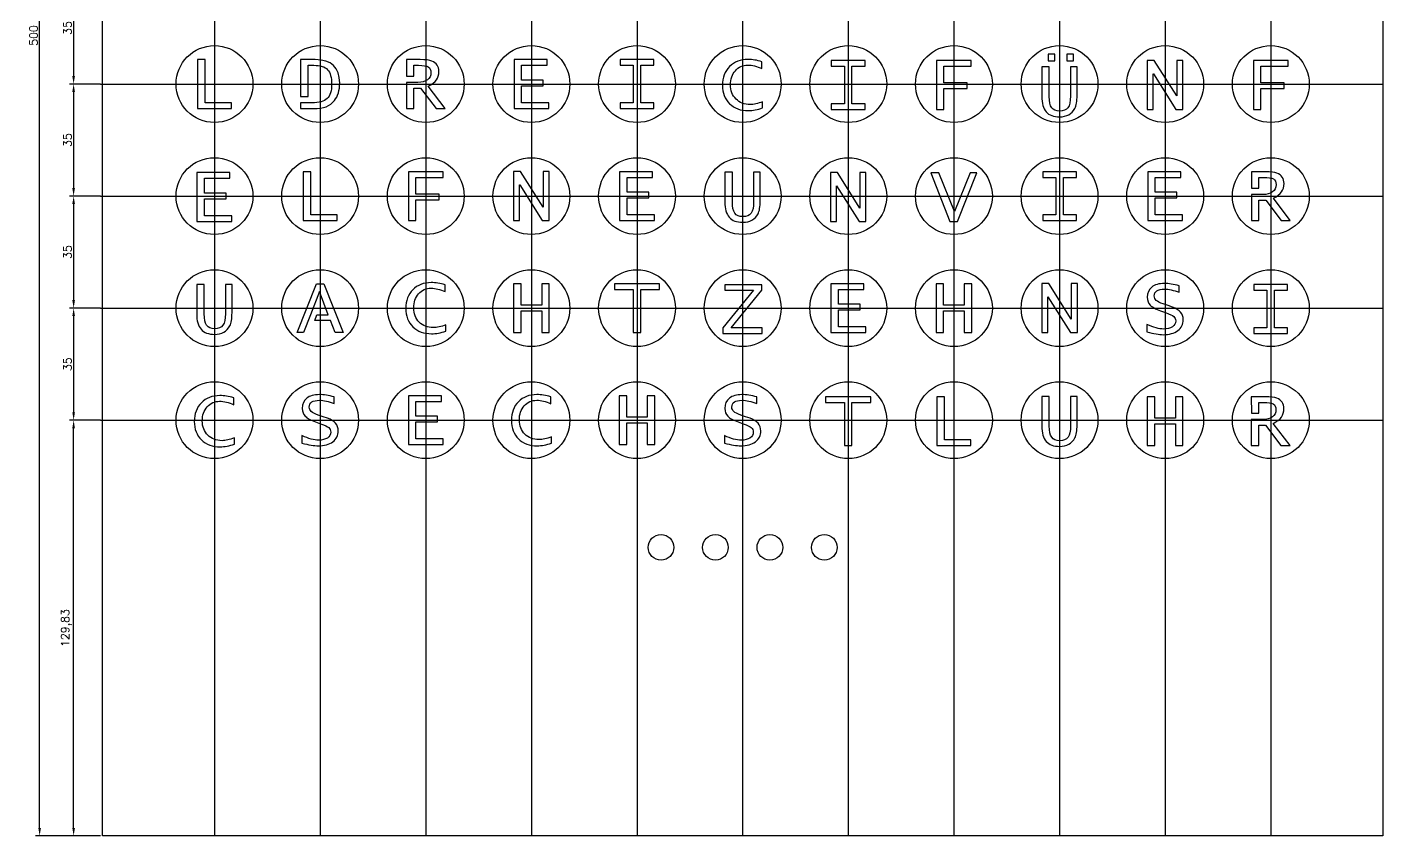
# Model space of a CAD drawing. Header units: millimetres. Extents: x 34 to 4705, y 266 to 817.
# Drawn here: x 706.8 to 1130.3, y 266.1 to 518.7 of the extents above; entities that cross this region are included whole.
import ezdxf

# ---------------------------------------------------------------- set-up
doc = ezdxf.new("R2010")
doc.units = ezdxf.units.MM
doc.layers.get('0').update_dxf_attribs({"lineweight": 25, "true_color": 0xffffff})
doc.layers.get('Defpoints').update_dxf_attribs({"true_color": 0xffffff})
doc.layers.add('Ebene 1', color=7, linetype='Continuous', true_color=0xffffff)
doc.styles.get("Standard").update_dxf_attribs({"font": 'txt_____.ttf'})
doc.dimstyles.get("Standard").update_dxf_attribs({"dimtxt": 2.5, "dimasz": 2.5, "dimexe": 1.25, "dimexo": 0.625, "dimtad": 1, "dimtxsty": 'Standard', "dimcen": 2.5, "dimadec": 0, "dimazin": 0, "dimtfac": 1, "dimtmove": 0, "dimatfit": 3, "dimfxl": 1, "dimarcsym": 0})

# ---------------------------------------------------------------- blocks, each defined once
blk = doc.blocks.new('L')
at = {"layer": 'Ebene 1'}
blk.add_open_spline([(-5.32, -7.91), (-5.32, -7.91), (-5.32, 7.34), (-5.32, 7.34), (-5.32, 7.34), (-5.32, 7.34), (-2.98, 7.34), (-2.98, 7.34), (-2.98, 7.34), (-2.98, 7.34), (-2.98, -6.15), (-2.98, -6.15), (-2.98, -6.15), (-2.98, -6.15), (5.24, -6.15), (5.24, -6.15), (5.24, -6.15), (5.24, -6.15), (5.24, -7.91), (5.24, -7.91), (5.24, -7.91), (5.24, -7.91), (-5.32, -7.91), (-5.32, -7.91)], degree=3, knots=[0, 0, 0, 0, 0.166667, 0.166667, 0.166667, 0.166667, 0.333333, 0.333333, 0.333333, 0.333333, 0.5, 0.5, 0.5, 0.5, 0.666667, 0.666667, 0.666667, 0.666667, 0.833333, 0.833333, 0.833333, 0.833333, 1, 1, 1, 1], dxfattribs=at)
blk = doc.blocks.new('N')
at = {"layer": 'Ebene 1'}
blk.add_open_spline([(-5.61, -7.93), (-5.61, -7.93), (-5.61, 7.37), (-5.61, 7.37), (-5.61, 7.37), (-5.61, 7.37), (-3.4, 7.37), (-3.4, 7.37), (-3.4, 7.37), (-3.4, 7.37), (3.59, -3.73), (3.59, -3.73), (3.59, -3.73), (3.59, -3.73), (3.62, -3.73), (3.62, -3.73), (3.62, -3.73), (3.62, -3.73), (3.62, 7.37), (3.62, 7.37), (3.62, 7.37), (3.62, 7.37), (5.53, 7.37), (5.53, 7.37), (5.53, 7.37), (5.53, 7.37), (5.53, -7.93), (5.53, -7.93), (5.53, -7.93), (5.53, -7.93), (3.37, -7.93), (3.37, -7.93), (3.37, -7.93), (3.37, -7.93), (-3.68, 3.24), (-3.68, 3.24), (-3.68, 3.24), (-3.68, 3.24), (-3.71, 3.24), (-3.71, 3.24), (-3.71, 3.24), (-3.71, 3.24), (-3.71, -7.93), (-3.71, -7.93), (-3.71, -7.93), (-3.71, -7.93), (-5.61, -7.93), (-5.61, -7.93)], degree=3, knots=[0, 0, 0, 0, 0.083333, 0.083333, 0.083333, 0.083333, 0.166667, 0.166667, 0.166667, 0.166667, 0.25, 0.25, 0.25, 0.25, 0.333333, 0.333333, 0.333333, 0.333333, 0.416667, 0.416667, 0.416667, 0.416667, 0.5, 0.5, 0.5, 0.5, 0.583333, 0.583333, 0.583333, 0.583333, 0.666667, 0.666667, 0.666667, 0.666667, 0.75, 0.75, 0.75, 0.75, 0.833333, 0.833333, 0.833333, 0.833333, 0.916667, 0.916667, 0.916667, 0.916667, 1, 1, 1, 1], dxfattribs=at)
blk = doc.blocks.new('I')
at = {"layer": 'Ebene 1'}
blk.add_open_spline([(-5.32, -7.91), (-5.32, -7.91), (-5.32, -6.15), (-5.32, -6.15), (-5.32, -6.15), (-5.32, -6.15), (-1.22, -6.15), (-1.22, -6.15), (-1.22, -6.15), (-1.22, -6.15), (-1.22, 5.58), (-1.22, 5.58), (-1.22, 5.58), (-1.22, 5.58), (-5.32, 5.58), (-5.32, 5.58), (-5.32, 5.58), (-5.32, 5.58), (-5.32, 7.34), (-5.32, 7.34), (-5.32, 7.34), (-5.32, 7.34), (5.24, 7.34), (5.24, 7.34), (5.24, 7.34), (5.24, 7.34), (5.24, 5.58), (5.24, 5.58), (5.24, 5.58), (5.24, 5.58), (1.14, 5.58), (1.14, 5.58), (1.14, 5.58), (1.14, 5.58), (1.14, -6.15), (1.14, -6.15), (1.14, -6.15), (1.14, -6.15), (5.24, -6.15), (5.24, -6.15), (5.24, -6.15), (5.24, -6.15), (5.24, -7.91), (5.24, -7.91), (5.24, -7.91), (5.24, -7.91), (-5.32, -7.91), (-5.32, -7.91)], degree=3, knots=[0, 0, 0, 0, 0.083333, 0.083333, 0.083333, 0.083333, 0.166667, 0.166667, 0.166667, 0.166667, 0.25, 0.25, 0.25, 0.25, 0.333333, 0.333333, 0.333333, 0.333333, 0.416667, 0.416667, 0.416667, 0.416667, 0.5, 0.5, 0.5, 0.5, 0.583333, 0.583333, 0.583333, 0.583333, 0.666667, 0.666667, 0.666667, 0.666667, 0.75, 0.75, 0.75, 0.75, 0.833333, 0.833333, 0.833333, 0.833333, 0.916667, 0.916667, 0.916667, 0.916667, 1, 1, 1, 1], dxfattribs=at)
blk = doc.blocks.new('C')
at = {"layer": 'Ebene 1'}
blk.add_open_spline([(6.22, -7.46), (4.65, -8.03), (3.17, -8.31), (1.78, -8.31), (1.78, -8.31), (-0.64, -8.31), (-2.59, -7.58), (-4.08, -6.13), (-4.08, -6.13), (-5.56, -4.67), (-6.3, -2.76), (-6.3, -0.39), (-6.3, -0.39), (-6.3, 2.01), (-5.56, 3.96), (-4.09, 5.44), (-4.09, 5.44), (-2.61, 6.93), (-0.69, 7.68), (1.69, 7.68), (1.69, 7.68), (3.04, 7.68), (4.48, 7.45), (6.01, 6.99), (6.01, 6.99), (6.01, 6.99), (6.01, 4.84), (6.01, 4.84), (6.01, 4.84), (4.44, 5.56), (2.98, 5.92), (1.62, 5.92), (1.62, 5.92), (0.04, 5.92), (-1.26, 5.34), (-2.28, 4.18), (-2.28, 4.18), (-3.3, 3.03), (-3.8, 1.55), (-3.8, -0.23), (-3.8, -0.23), (-3.8, -2.04), (-3.23, -3.52), (-2.08, -4.67), (-2.08, -4.67), (-0.93, -5.82), (0.55, -6.39), (2.36, -6.39), (2.36, -6.39), (3.45, -6.39), (4.74, -6.11), (6.22, -5.54), (6.22, -5.54), (6.22, -5.54), (6.22, -7.46), (6.22, -7.46)], degree=3, knots=[0, 0, 0, 0, 0.071429, 0.071429, 0.071429, 0.071429, 0.142857, 0.142857, 0.142857, 0.142857, 0.214286, 0.214286, 0.214286, 0.214286, 0.285714, 0.285714, 0.285714, 0.285714, 0.357143, 0.357143, 0.357143, 0.357143, 0.428571, 0.428571, 0.428571, 0.428571, 0.5, 0.5, 0.5, 0.5, 0.571429, 0.571429, 0.571429, 0.571429, 0.642857, 0.642857, 0.642857, 0.642857, 0.714286, 0.714286, 0.714286, 0.714286, 0.785714, 0.785714, 0.785714, 0.785714, 0.857143, 0.857143, 0.857143, 0.857143, 0.928571, 0.928571, 0.928571, 0.928571, 1, 1, 1, 1], dxfattribs=at)
blk = doc.blocks.new('E')
at = {"layer": 'Ebene 1'}
blk.add_open_spline([(-5.47, -7.91), (-5.47, -7.91), (-5.47, 7.34), (-5.47, 7.34), (-5.47, 7.34), (-5.47, 7.34), (4.84, 7.34), (4.84, 7.34), (4.84, 7.34), (4.84, 7.34), (4.84, 5.58), (4.84, 5.58), (4.84, 5.58), (4.84, 5.58), (-3.13, 5.58), (-3.13, 5.58), (-3.13, 5.58), (-3.13, 5.58), (-3.13, 0.96), (-3.13, 0.96), (-3.13, 0.96), (-3.13, 0.96), (3.63, 0.96), (3.63, 0.96), (3.63, 0.96), (3.63, 0.96), (3.63, -0.8), (3.63, -0.8), (3.63, -0.8), (3.63, -0.8), (-3.13, -0.8), (-3.13, -0.8), (-3.13, -0.8), (-3.13, -0.8), (-3.13, -6.15), (-3.13, -6.15), (-3.13, -6.15), (-3.13, -6.15), (5.39, -6.15), (5.39, -6.15), (5.39, -6.15), (5.39, -6.15), (5.39, -7.91), (5.39, -7.91), (5.39, -7.91), (5.39, -7.91), (-5.47, -7.91), (-5.47, -7.91)], degree=3, knots=[0, 0, 0, 0, 0.083333, 0.083333, 0.083333, 0.083333, 0.166667, 0.166667, 0.166667, 0.166667, 0.25, 0.25, 0.25, 0.25, 0.333333, 0.333333, 0.333333, 0.333333, 0.416667, 0.416667, 0.416667, 0.416667, 0.5, 0.5, 0.5, 0.5, 0.583333, 0.583333, 0.583333, 0.583333, 0.666667, 0.666667, 0.666667, 0.666667, 0.75, 0.75, 0.75, 0.75, 0.833333, 0.833333, 0.833333, 0.833333, 0.916667, 0.916667, 0.916667, 0.916667, 1, 1, 1, 1], dxfattribs=at)
blk = doc.blocks.new('H')
at = {"layer": 'Ebene 1'}
blk.add_open_spline([(-5.61, -7.92), (-5.61, -7.92), (-5.61, 7.33), (-5.61, 7.33), (-5.61, 7.33), (-5.61, 7.33), (-3.27, 7.33), (-3.27, 7.33), (-3.27, 7.33), (-3.27, 7.33), (-3.27, 0.67), (-3.27, 0.67), (-3.27, 0.67), (-3.27, 0.67), (3.18, 0.67), (3.18, 0.67), (3.18, 0.67), (3.18, 0.67), (3.18, 7.33), (3.18, 7.33), (3.18, 7.33), (3.18, 7.33), (5.53, 7.33), (5.53, 7.33), (5.53, 7.33), (5.53, 7.33), (5.53, -7.92), (5.53, -7.92), (5.53, -7.92), (5.53, -7.92), (3.18, -7.92), (3.18, -7.92), (3.18, -7.92), (3.18, -7.92), (3.18, -1.1), (3.18, -1.1), (3.18, -1.1), (3.18, -1.1), (-3.27, -1.1), (-3.27, -1.1), (-3.27, -1.1), (-3.27, -1.1), (-3.27, -7.92), (-3.27, -7.92), (-3.27, -7.92), (-3.27, -7.92), (-5.61, -7.92), (-5.61, -7.92)], degree=3, knots=[0, 0, 0, 0, 0.083333, 0.083333, 0.083333, 0.083333, 0.166667, 0.166667, 0.166667, 0.166667, 0.25, 0.25, 0.25, 0.25, 0.333333, 0.333333, 0.333333, 0.333333, 0.416667, 0.416667, 0.416667, 0.416667, 0.5, 0.5, 0.5, 0.5, 0.583333, 0.583333, 0.583333, 0.583333, 0.666667, 0.666667, 0.666667, 0.666667, 0.75, 0.75, 0.75, 0.75, 0.833333, 0.833333, 0.833333, 0.833333, 0.916667, 0.916667, 0.916667, 0.916667, 1, 1, 1, 1], dxfattribs=at)
blk = doc.blocks.new('S')
at = {"layer": 'Ebene 1'}
blk.add_open_spline([(4.35, 6.98), (4.35, 6.98), (4.35, 4.95), (4.35, 4.95), (4.35, 4.95), (2.63, 5.62), (1.1, 5.95), (-0.24, 5.95), (-0.24, 5.95), (-2.35, 5.95), (-3.41, 5.24), (-3.41, 3.81), (-3.41, 3.81), (-3.41, 3.23), (-3.21, 2.77), (-2.82, 2.42), (-2.82, 2.42), (-2.42, 2.06), (-1.69, 1.7), (-0.62, 1.33), (-0.62, 1.33), (-0.62, 1.33), (0.88, 0.81), (0.88, 0.81), (0.88, 0.81), (0.88, 0.81), (2.3, 0.31), (2.3, 0.31), (2.3, 0.31), (4.52, -0.46), (5.62, -1.77), (5.62, -3.63), (5.62, -3.63), (5.62, -5.04), (5.06, -6.17), (3.93, -7.01), (3.93, -7.01), (2.8, -7.86), (1.29, -8.28), (-0.6, -8.28), (-0.6, -8.28), (-1.92, -8.28), (-3.62, -8), (-5.7, -7.43), (-5.7, -7.43), (-5.7, -7.43), (-5.7, -5.11), (-5.7, -5.11), (-5.7, -5.11), (-3.63, -6.05), (-1.9, -6.52), (-0.54, -6.52), (-0.54, -6.52), (0.62, -6.52), (1.55, -6.29), (2.24, -5.84), (2.24, -5.84), (2.93, -5.38), (3.27, -4.77), (3.27, -4), (3.27, -4), (3.27, -3.41), (3.07, -2.95), (2.66, -2.61), (2.66, -2.61), (2.25, -2.27), (1.41, -1.86), (0.13, -1.39), (0.13, -1.39), (0.13, -1.39), (-1.44, -0.83), (-1.44, -0.83), (-1.44, -0.83), (-3, -0.25), (-4.08, 0.35), (-4.69, 0.96), (-4.69, 0.96), (-5.29, 1.57), (-5.6, 2.38), (-5.6, 3.39), (-5.6, 3.39), (-5.6, 4.77), (-5.13, 5.83), (-4.2, 6.58), (-4.2, 6.58), (-3.27, 7.33), (-1.96, 7.71), (-0.27, 7.71), (-0.27, 7.71), (1.1, 7.71), (2.64, 7.47), (4.35, 6.98)], degree=3, knots=[0, 0, 0, 0, 0.043478, 0.043478, 0.043478, 0.043478, 0.086957, 0.086957, 0.086957, 0.086957, 0.130435, 0.130435, 0.130435, 0.130435, 0.173913, 0.173913, 0.173913, 0.173913, 0.217391, 0.217391, 0.217391, 0.217391, 0.26087, 0.26087, 0.26087, 0.26087, 0.304348, 0.304348, 0.304348, 0.304348, 0.347826, 0.347826, 0.347826, 0.347826, 0.391304, 0.391304, 0.391304, 0.391304, 0.434783, 0.434783, 0.434783, 0.434783, 0.478261, 0.478261, 0.478261, 0.478261, 0.521739, 0.521739, 0.521739, 0.521739, 0.565217, 0.565217, 0.565217, 0.565217, 0.608696, 0.608696, 0.608696, 0.608696, 0.652174, 0.652174, 0.652174, 0.652174, 0.695652, 0.695652, 0.695652, 0.695652, 0.73913, 0.73913, 0.73913, 0.73913, 0.782609, 0.782609, 0.782609, 0.782609, 0.826087, 0.826087, 0.826087, 0.826087, 0.869565, 0.869565, 0.869565, 0.869565, 0.913043, 0.913043, 0.913043, 0.913043, 0.956522, 0.956522, 0.956522, 0.956522, 1, 1, 1, 1], dxfattribs=at)
blk = doc.blocks.new('*D58')
at = {"color": 0, "lineweight": -2, "transparency": 16777216}
for p, q in [((729.7, 766.08), (709.46, 766.08)), ((710.71, 268.58), (710.71, 763.58)), ((729.7, 266.08), (709.46, 266.08))]:
    blk.add_line(p, q, dxfattribs=at)
at = {"color": 0, "transparency": 16777216}
for points in [[(710.29, 763.58), (711.12, 763.58), (710.71, 766.08)], [(710.29, 268.58), (711.12, 268.58), (710.71, 266.08)]]:
    blk.add_solid(points, dxfattribs=at)
at = {"layer": 'Defpoints', "color": 0, "transparency": 16777216}
for p in [(710.71, 766.08), (730.33, 766.08), (730.33, 266.08)]:
    blk.add_point(p, dxfattribs=at)
at = {"color": 0, "transparency": 16777216, "insert": (710.08, 516.08), "char_height": 2.5, "attachment_point": 8, "rotation": 90}
blk.add_mtext('500', dxfattribs=at)
blk = doc.blocks.new('*D74')
at = {"color": 0, "lineweight": -2, "transparency": 16777216}
for p, q in [((729.7, 535.92), (720.08, 535.92)), ((721.33, 533.42), (721.33, 503.42)), ((729.7, 500.92), (720.08, 500.92))]:
    blk.add_line(p, q, dxfattribs=at)
at = {"color": 0, "transparency": 16777216}
for points in [[(720.91, 533.42), (721.74, 533.42), (721.33, 535.92)], [(720.91, 503.42), (721.74, 503.42), (721.33, 500.92)]]:
    blk.add_solid(points, dxfattribs=at)
at = {"layer": 'Defpoints', "color": 0, "transparency": 16777216}
for p in [(730.33, 535.92), (721.33, 500.92), (730.33, 500.92)]:
    blk.add_point(p, dxfattribs=at)
at = {"color": 0, "transparency": 16777216, "insert": (720.7, 518.42), "char_height": 2.5, "attachment_point": 8, "rotation": 90}
blk.add_mtext('35', dxfattribs=at)
blk = doc.blocks.new('*D75')
at = {"color": 0, "lineweight": -2, "transparency": 16777216}
for p, q in [((729.7, 500.92), (720.08, 500.92)), ((721.33, 498.42), (721.33, 468.42)), ((729.7, 465.92), (720.08, 465.92))]:
    blk.add_line(p, q, dxfattribs=at)
at = {"color": 0, "transparency": 16777216}
for points in [[(720.91, 498.42), (721.74, 498.42), (721.33, 500.92)], [(720.91, 468.42), (721.74, 468.42), (721.33, 465.92)]]:
    blk.add_solid(points, dxfattribs=at)
at = {"layer": 'Defpoints', "color": 0, "transparency": 16777216}
for p in [(730.33, 500.92), (721.33, 465.92), (730.33, 465.92)]:
    blk.add_point(p, dxfattribs=at)
at = {"color": 0, "transparency": 16777216, "insert": (720.7, 483.42), "char_height": 2.5, "attachment_point": 8, "rotation": 90}
blk.add_mtext('35', dxfattribs=at)
blk = doc.blocks.new('*D76')
at = {"color": 0, "lineweight": -2, "transparency": 16777216}
for p, q in [((729.7, 465.92), (720.08, 465.92)), ((721.33, 463.42), (721.33, 433.42)), ((729.7, 430.92), (720.08, 430.92))]:
    blk.add_line(p, q, dxfattribs=at)
at = {"color": 0, "transparency": 16777216}
for points in [[(720.91, 463.42), (721.74, 463.42), (721.33, 465.92)], [(720.91, 433.42), (721.74, 433.42), (721.33, 430.92)]]:
    blk.add_solid(points, dxfattribs=at)
at = {"layer": 'Defpoints', "color": 0, "transparency": 16777216}
for p in [(730.33, 465.92), (721.33, 430.92), (730.33, 430.92)]:
    blk.add_point(p, dxfattribs=at)
at = {"color": 0, "transparency": 16777216, "insert": (720.7, 448.42), "char_height": 2.5, "attachment_point": 8, "rotation": 90}
blk.add_mtext('35', dxfattribs=at)
blk = doc.blocks.new('*D77')
at = {"color": 0, "lineweight": -2, "transparency": 16777216}
for p, q in [((729.7, 430.92), (720.08, 430.92)), ((721.33, 428.42), (721.33, 398.42)), ((729.7, 395.92), (720.08, 395.92))]:
    blk.add_line(p, q, dxfattribs=at)
at = {"color": 0, "transparency": 16777216}
for points in [[(720.91, 428.42), (721.74, 428.42), (721.33, 430.92)], [(720.91, 398.42), (721.74, 398.42), (721.33, 395.92)]]:
    blk.add_solid(points, dxfattribs=at)
at = {"layer": 'Defpoints', "color": 0, "transparency": 16777216}
for p in [(730.33, 430.92), (721.33, 395.92), (730.33, 395.92)]:
    blk.add_point(p, dxfattribs=at)
at = {"color": 0, "transparency": 16777216, "insert": (720.7, 413.42), "char_height": 2.5, "attachment_point": 8, "rotation": 90}
blk.add_mtext('35', dxfattribs=at)
blk = doc.blocks.new('D')
at = {"layer": 'Ebene 1'}
blk.add_open_spline([(-3.8, -4.17), (-3.8, -4.17), (-6.15, -4.17), (-6.15, -4.17), (-6.15, -4.17), (-6.15, -4.17), (-6.14, 7.32), (-6.14, 7.32), (-6.14, 7.32), (-6.14, 7.32), (-1.54, 7.32), (-1.54, 7.32), (-1.54, 7.32), (3.53, 7.32), (6.07, 4.88), (6.07, 0), (6.07, 0), (6.07, -2.26), (5.52, -4.09), (4.42, -5.48), (4.42, -5.48), (3.73, -6.36), (2.87, -6.99), (1.86, -7.37), (1.86, -7.37), (0.85, -7.74), (-0.49, -7.93), (-2.17, -7.93), (-2.17, -7.93), (-2.17, -7.93), (-6.14, -7.93), (-6.14, -7.93), (-6.14, -7.93), (-6.14, -7.93), (-6.14, -6.17), (-6.14, -6.17), (-6.14, -6.17), (-6.14, -6.17), (-2.62, -6.17), (-2.62, -6.17), (-2.62, -6.17), (-0.39, -6.17), (1.2, -5.73), (2.15, -4.84), (2.15, -4.84), (3.1, -3.95), (3.57, -2.46), (3.57, -0.37), (3.57, -0.37), (3.57, 1.75), (3.14, 3.27), (2.29, 4.19), (2.29, 4.19), (1.43, 5.1), (0.01, 5.56), (-1.99, 5.56), (-1.99, 5.56), (-1.99, 5.56), (-3.8, 5.56), (-3.8, 5.56), (-3.8, 5.56), (-3.8, 5.56), (-3.8, -4.17), (-3.8, -4.17)], degree=3, knots=[0, 0, 0, 0, 0.0625, 0.0625, 0.0625, 0.0625, 0.125, 0.125, 0.125, 0.125, 0.1875, 0.1875, 0.1875, 0.1875, 0.25, 0.25, 0.25, 0.25, 0.3125, 0.3125, 0.3125, 0.3125, 0.375, 0.375, 0.375, 0.375, 0.4375, 0.4375, 0.4375, 0.4375, 0.5, 0.5, 0.5, 0.5, 0.5625, 0.5625, 0.5625, 0.5625, 0.625, 0.625, 0.625, 0.625, 0.6875, 0.6875, 0.6875, 0.6875, 0.75, 0.75, 0.75, 0.75, 0.8125, 0.8125, 0.8125, 0.8125, 0.875, 0.875, 0.875, 0.875, 0.9375, 0.9375, 0.9375, 0.9375, 1, 1, 1, 1], dxfattribs=at)
blk = doc.blocks.new('R')
at = {"layer": 'Ebene 1'}
blk.add_open_spline([(-3.75, 5.56), (-3.75, 5.56), (-3.75, 2.21), (-3.75, 2.21), (-3.75, 2.21), (-3.75, 2.21), (-6.09, 2.21), (-6.09, 2.21), (-6.09, 2.21), (-6.09, 2.21), (-6.1, 7.32), (-6.1, 7.32), (-6.1, 7.32), (-6.1, 7.32), (-1.83, 7.32), (-1.83, 7.32), (-1.83, 7.32), (-0.05, 7.32), (1.18, 7.18), (1.87, 6.88), (1.87, 6.88), (3.34, 6.27), (4.08, 5.19), (4.08, 3.65), (4.08, 3.65), (4.08, 2.59), (3.82, 1.7), (3.31, 0.99), (3.31, 0.99), (2.8, 0.28), (1.95, -0.38), (0.75, -0.99), (0.75, -0.99), (0.75, -0.99), (6.01, -7.93), (6.01, -7.93), (6.01, -7.93), (6.01, -7.93), (3.17, -7.93), (3.17, -7.93), (3.17, -7.93), (3.17, -7.93), (-1.64, -1.58), (-1.64, -1.58), (-1.64, -1.58), (-1.64, -1.58), (-3.75, -1.58), (-3.75, -1.58), (-3.75, -1.58), (-3.75, -1.58), (-3.75, -7.93), (-3.75, -7.93), (-3.75, -7.93), (-3.75, -7.93), (-6.1, -7.93), (-6.1, -7.93), (-6.1, -7.93), (-6.1, -7.93), (-6.1, 0.21), (-6.1, 0.21), (-6.1, 0.21), (-6.1, 0.21), (-2.52, 0.19), (-2.52, 0.19), (-2.52, 0.19), (-1.26, 0.18), (-0.26, 0.47), (0.48, 1.02), (0.48, 1.02), (1.21, 1.58), (1.58, 2.32), (1.58, 3.27), (1.58, 3.27), (1.58, 4.14), (1.31, 4.75), (0.75, 5.07), (0.75, 5.07), (0.2, 5.4), (-0.83, 5.56), (-2.31, 5.56), (-2.31, 5.56), (-2.31, 5.56), (-3.75, 5.56), (-3.75, 5.56)], degree=3, knots=[0, 0, 0, 0, 0.047619, 0.047619, 0.047619, 0.047619, 0.095238, 0.095238, 0.095238, 0.095238, 0.142857, 0.142857, 0.142857, 0.142857, 0.190476, 0.190476, 0.190476, 0.190476, 0.238095, 0.238095, 0.238095, 0.238095, 0.285714, 0.285714, 0.285714, 0.285714, 0.333333, 0.333333, 0.333333, 0.333333, 0.380952, 0.380952, 0.380952, 0.380952, 0.428571, 0.428571, 0.428571, 0.428571, 0.47619, 0.47619, 0.47619, 0.47619, 0.52381, 0.52381, 0.52381, 0.52381, 0.571429, 0.571429, 0.571429, 0.571429, 0.619048, 0.619048, 0.619048, 0.619048, 0.666667, 0.666667, 0.666667, 0.666667, 0.714286, 0.714286, 0.714286, 0.714286, 0.761905, 0.761905, 0.761905, 0.761905, 0.809524, 0.809524, 0.809524, 0.809524, 0.857143, 0.857143, 0.857143, 0.857143, 0.904762, 0.904762, 0.904762, 0.904762, 0.952381, 0.952381, 0.952381, 0.952381, 1, 1, 1, 1], dxfattribs=at)
blk = doc.blocks.new('F')
at = {"layer": 'Ebene 1'}
blk.add_open_spline([(-5.47, -7.91), (-5.47, -7.91), (-5.47, 7.34), (-5.47, 7.34), (-5.47, 7.34), (-5.47, 7.34), (5.39, 7.34), (5.39, 7.34), (5.39, 7.34), (5.39, 7.34), (5.39, 5.58), (5.39, 5.58), (5.39, 5.58), (5.39, 5.58), (-3.13, 5.58), (-3.13, 5.58), (-3.13, 5.58), (-3.13, 5.58), (-3.13, 0.33), (-3.13, 0.33), (-3.13, 0.33), (-3.13, 0.33), (4.14, 0.33), (4.14, 0.33), (4.14, 0.33), (4.14, 0.33), (4.14, -1.43), (4.14, -1.43), (4.14, -1.43), (4.14, -1.43), (-3.13, -1.43), (-3.13, -1.43), (-3.13, -1.43), (-3.13, -1.43), (-3.13, -7.91), (-3.13, -7.91), (-3.13, -7.91), (-3.13, -7.91), (-5.47, -7.91), (-5.47, -7.91)], degree=3, knots=[0, 0, 0, 0, 0.1, 0.1, 0.1, 0.1, 0.2, 0.2, 0.2, 0.2, 0.3, 0.3, 0.3, 0.3, 0.4, 0.4, 0.4, 0.4, 0.5, 0.5, 0.5, 0.5, 0.6, 0.6, 0.6, 0.6, 0.7, 0.7, 0.7, 0.7, 0.8, 0.8, 0.8, 0.8, 0.9, 0.9, 0.9, 0.9, 1, 1, 1, 1], dxfattribs=at)
blk = doc.blocks.new('Ü')
at = {"layer": 'Ebene 1'}
for points, knots in [([(-3.54, 7.28), (-3.54, 7.28), (-3.54, 9.34), (-3.54, 9.34), (-3.54, 9.34), (-3.54, 9.34), (-1.48, 9.34), (-1.48, 9.34), (-1.48, 9.34), (-1.48, 9.34), (-1.48, 7.28), (-1.48, 7.28), (-1.48, 7.28), (-1.48, 7.28), (-3.54, 7.28), (-3.54, 7.28)], [0, 0, 0, 0, 0.25, 0.25, 0.25, 0.25, 0.5, 0.5, 0.5, 0.5, 0.75, 0.75, 0.75, 0.75, 1, 1, 1, 1]), ([(2.32, 7.28), (2.32, 7.28), (2.32, 9.34), (2.32, 9.34), (2.32, 9.34), (2.32, 9.34), (4.38, 9.34), (4.38, 9.34), (4.38, 9.34), (4.38, 9.34), (4.38, 7.28), (4.38, 7.28), (4.38, 7.28), (4.38, 7.28), (2.32, 7.28), (2.32, 7.28)], [0, 0, 0, 0, 0.25, 0.25, 0.25, 0.25, 0.5, 0.5, 0.5, 0.5, 0.75, 0.75, 0.75, 0.75, 1, 1, 1, 1]), ([(-5.57, 5.38), (-5.57, 5.38), (-3.23, 5.38), (-3.23, 5.38), (-3.23, 5.38), (-3.23, 5.38), (-3.23, -3.88), (-3.23, -3.88), (-3.23, -3.88), (-3.23, -5.49), (-2.97, -6.66), (-2.46, -7.39), (-2.46, -7.39), (-1.95, -8.11), (-1.12, -8.48), (0.02, -8.48), (0.02, -8.48), (1.22, -8.48), (2.09, -8.11), (2.62, -7.39), (2.62, -7.39), (3.15, -6.66), (3.41, -5.47), (3.41, -3.82), (3.41, -3.82), (3.41, -3.82), (3.41, 5.38), (3.41, 5.38), (3.41, 5.38), (3.41, 5.38), (5.46, 5.38), (5.46, 5.38), (5.46, 5.38), (5.46, 5.38), (5.46, -3.47), (5.46, -3.47), (5.46, -3.47), (5.46, -5.38), (5.23, -6.76), (4.78, -7.59), (4.78, -7.59), (3.82, -9.35), (2.24, -10.24), (0.04, -10.24), (0.04, -10.24), (-1.87, -10.24), (-3.28, -9.71), (-4.2, -8.67), (-4.2, -8.67), (-5.11, -7.62), (-5.57, -6.01), (-5.57, -3.84), (-5.57, -3.84), (-5.57, -3.84), (-5.57, 5.38), (-5.57, 5.38)], [0, 0, 0, 0, 0.071429, 0.071429, 0.071429, 0.071429, 0.142857, 0.142857, 0.142857, 0.142857, 0.214286, 0.214286, 0.214286, 0.214286, 0.285714, 0.285714, 0.285714, 0.285714, 0.357143, 0.357143, 0.357143, 0.357143, 0.428571, 0.428571, 0.428571, 0.428571, 0.5, 0.5, 0.5, 0.5, 0.571429, 0.571429, 0.571429, 0.571429, 0.642857, 0.642857, 0.642857, 0.642857, 0.714286, 0.714286, 0.714286, 0.714286, 0.785714, 0.785714, 0.785714, 0.785714, 0.857143, 0.857143, 0.857143, 0.857143, 0.928571, 0.928571, 0.928571, 0.928571, 1, 1, 1, 1])]:
    blk.add_open_spline(points, degree=3, knots=knots, dxfattribs=at)
blk = doc.blocks.new('U')
at = {"layer": 'Ebene 1'}
blk.add_open_spline([(-5.56, 7.44), (-5.56, 7.44), (-3.21, 7.44), (-3.21, 7.44), (-3.21, 7.44), (-3.21, 7.44), (-3.21, -1.82), (-3.21, -1.82), (-3.21, -1.82), (-3.21, -3.44), (-2.96, -4.61), (-2.45, -5.34), (-2.45, -5.34), (-1.94, -6.06), (-1.11, -6.42), (0.03, -6.42), (0.03, -6.42), (1.24, -6.42), (2.1, -6.06), (2.64, -5.34), (2.64, -5.34), (3.17, -4.61), (3.43, -3.42), (3.43, -1.77), (3.43, -1.77), (3.43, -1.77), (3.43, 7.44), (3.43, 7.44), (3.43, 7.44), (3.43, 7.44), (5.48, 7.44), (5.48, 7.44), (5.48, 7.44), (5.48, 7.44), (5.48, -1.42), (5.48, -1.42), (5.48, -1.42), (5.48, -3.33), (5.25, -4.7), (4.8, -5.53), (4.8, -5.53), (3.84, -7.3), (2.26, -8.18), (0.05, -8.18), (0.05, -8.18), (-1.86, -8.18), (-3.27, -7.66), (-4.18, -6.61), (-4.18, -6.61), (-5.1, -5.57), (-5.56, -3.96), (-5.56, -1.79), (-5.56, -1.79), (-5.56, -1.79), (-5.56, 7.44), (-5.56, 7.44)], degree=3, knots=[0, 0, 0, 0, 0.071429, 0.071429, 0.071429, 0.071429, 0.142857, 0.142857, 0.142857, 0.142857, 0.214286, 0.214286, 0.214286, 0.214286, 0.285714, 0.285714, 0.285714, 0.285714, 0.357143, 0.357143, 0.357143, 0.357143, 0.428571, 0.428571, 0.428571, 0.428571, 0.5, 0.5, 0.5, 0.5, 0.571429, 0.571429, 0.571429, 0.571429, 0.642857, 0.642857, 0.642857, 0.642857, 0.714286, 0.714286, 0.714286, 0.714286, 0.785714, 0.785714, 0.785714, 0.785714, 0.857143, 0.857143, 0.857143, 0.857143, 0.928571, 0.928571, 0.928571, 0.928571, 1, 1, 1, 1], dxfattribs=at)
blk = doc.blocks.new('V')
at = {"layer": 'Ebene 1'}
blk.add_open_spline([(-1.28, -7.93), (-1.28, -7.93), (-7.2, 7.32), (-7.2, 7.32), (-7.2, 7.32), (-7.2, 7.32), (-4.73, 7.32), (-4.73, 7.32), (-4.73, 7.32), (-4.73, 7.32), (0.15, -4.8), (0.15, -4.8), (0.15, -4.8), (0.15, -4.8), (5.12, 7.32), (5.12, 7.32), (5.12, 7.32), (5.12, 7.32), (7.12, 7.32), (7.12, 7.32), (7.12, 7.32), (7.12, 7.32), (1.07, -7.93), (1.07, -7.93), (1.07, -7.93), (1.07, -7.93), (-1.28, -7.93), (-1.28, -7.93)], degree=3, knots=[0, 0, 0, 0, 0.142857, 0.142857, 0.142857, 0.142857, 0.285714, 0.285714, 0.285714, 0.285714, 0.428571, 0.428571, 0.428571, 0.428571, 0.571429, 0.571429, 0.571429, 0.571429, 0.714286, 0.714286, 0.714286, 0.714286, 0.857143, 0.857143, 0.857143, 0.857143, 1, 1, 1, 1], dxfattribs=at)
blk = doc.blocks.new('A')
at = {"layer": 'Ebene 1'}
blk.add_open_spline([(-1.07, -2.34), (-1.07, -2.34), (-1.74, -4.11), (-1.74, -4.11), (-1.74, -4.11), (-1.74, -4.11), (0.4, -4.11), (0.4, -4.11), (0.4, -4.11), (0.4, -4.11), (3.22, -4.11), (3.22, -4.11), (3.22, -4.11), (3.22, -4.11), (4.66, -7.92), (4.66, -7.92), (4.66, -7.92), (4.66, -7.92), (7.14, -7.92), (7.14, -7.92), (7.14, -7.92), (7.14, -7.92), (1.13, 7.33), (1.13, 7.33), (1.13, 7.33), (1.13, 7.33), (-1.21, 7.33), (-1.21, 7.33), (-1.21, 7.33), (-1.21, 7.33), (-7.23, -7.92), (-7.23, -7.92), (-7.23, -7.92), (-7.23, -7.92), (-5.2, -7.92), (-5.2, -7.92), (-5.2, -7.92), (-5.2, -7.92), (-3.04, -2.34), (-3.04, -2.34), (-3.04, -2.34), (-3.04, -2.34), (-0.27, 4.94), (-0.27, 4.94), (-0.27, 4.94), (-0.27, 4.94), (2.52, -2.34), (2.52, -2.34), (2.52, -2.34), (2.52, -2.34), (0.39, -2.34), (0.39, -2.34), (0.39, -2.34), (0.39, -2.34), (-1.07, -2.34), (-1.07, -2.34)], degree=3, knots=[0, 0, 0, 0, 0.071429, 0.071429, 0.071429, 0.071429, 0.142857, 0.142857, 0.142857, 0.142857, 0.214286, 0.214286, 0.214286, 0.214286, 0.285714, 0.285714, 0.285714, 0.285714, 0.357143, 0.357143, 0.357143, 0.357143, 0.428571, 0.428571, 0.428571, 0.428571, 0.5, 0.5, 0.5, 0.5, 0.571429, 0.571429, 0.571429, 0.571429, 0.642857, 0.642857, 0.642857, 0.642857, 0.714286, 0.714286, 0.714286, 0.714286, 0.785714, 0.785714, 0.785714, 0.785714, 0.857143, 0.857143, 0.857143, 0.857143, 0.928571, 0.928571, 0.928571, 0.928571, 1, 1, 1, 1], dxfattribs=at)
blk = doc.blocks.new('T')
at = {"layer": 'Ebene 1'}
blk.add_open_spline([(-1.22, -7.91), (-1.22, -7.91), (-1.22, 5.58), (-1.22, 5.58), (-1.22, 5.58), (-1.22, 5.58), (-7.07, 5.58), (-7.07, 5.58), (-7.07, 5.58), (-7.07, 5.58), (-7.07, 7.34), (-7.07, 7.34), (-7.07, 7.34), (-7.07, 7.34), (7, 7.34), (7, 7.34), (7, 7.34), (7, 7.34), (7, 5.58), (7, 5.58), (7, 5.58), (7, 5.58), (1.14, 5.58), (1.14, 5.58), (1.14, 5.58), (1.14, 5.58), (1.14, -7.91), (1.14, -7.91), (1.14, -7.91), (1.14, -7.91), (-1.22, -7.91), (-1.22, -7.91)], degree=3, knots=[0, 0, 0, 0, 0.125, 0.125, 0.125, 0.125, 0.25, 0.25, 0.25, 0.25, 0.375, 0.375, 0.375, 0.375, 0.5, 0.5, 0.5, 0.5, 0.625, 0.625, 0.625, 0.625, 0.75, 0.75, 0.75, 0.75, 0.875, 0.875, 0.875, 0.875, 1, 1, 1, 1], dxfattribs=at)
blk = doc.blocks.new('Z')
at = {"layer": 'Ebene 1'}
blk.add_open_spline([(-6.2, -7.92), (-6.2, -7.92), (-6.2, -6.16), (-6.2, -6.16), (-6.2, -6.16), (-6.2, -6.16), (3.37, 5.57), (3.37, 5.57), (3.37, 5.57), (3.37, 5.57), (-5.61, 5.57), (-5.61, 5.57), (-5.61, 5.57), (-5.61, 5.57), (-5.61, 7.33), (-5.61, 7.33), (-5.61, 7.33), (-5.61, 7.33), (6.02, 7.33), (6.02, 7.33), (6.02, 7.33), (6.02, 7.33), (6.02, 5.57), (6.02, 5.57), (6.02, 5.57), (6.02, 5.57), (-3.54, -6.16), (-3.54, -6.16), (-3.54, -6.16), (-3.54, -6.16), (6.12, -6.16), (6.12, -6.16), (6.12, -6.16), (6.12, -6.16), (6.12, -7.92), (6.12, -7.92), (6.12, -7.92), (6.12, -7.92), (-6.2, -7.92), (-6.2, -7.92)], degree=3, knots=[0, 0, 0, 0, 0.1, 0.1, 0.1, 0.1, 0.2, 0.2, 0.2, 0.2, 0.3, 0.3, 0.3, 0.3, 0.4, 0.4, 0.4, 0.4, 0.5, 0.5, 0.5, 0.5, 0.6, 0.6, 0.6, 0.6, 0.7, 0.7, 0.7, 0.7, 0.8, 0.8, 0.8, 0.8, 0.9, 0.9, 0.9, 0.9, 1, 1, 1, 1], dxfattribs=at)
blk = doc.blocks.new('*D53')
at = {"color": 0, "lineweight": -2, "transparency": 16777216}
for p, q in [((729.7, 395.92), (720.08, 395.92)), ((721.33, 268.58), (721.33, 393.42)), ((729.7, 266.08), (720.08, 266.08))]:
    blk.add_line(p, q, dxfattribs=at)
at = {"color": 0, "transparency": 16777216}
for points in [[(720.91, 393.42), (721.74, 393.42), (721.33, 395.92)], [(720.91, 268.58), (721.74, 268.58), (721.33, 266.08)]]:
    blk.add_solid(points, dxfattribs=at)
at = {"layer": 'Defpoints', "color": 0, "transparency": 16777216}
for p in [(721.33, 395.92), (730.33, 395.92), (730.33, 266.08)]:
    blk.add_point(p, dxfattribs=at)
at = {"color": 0, "transparency": 16777216, "insert": (720.7, 331), "char_height": 2.5, "attachment_point": 8, "rotation": 90}
blk.add_mtext('129,83', dxfattribs=at)

msp = doc.modelspace()

# ---------------------------------------------------------------- linework, layer by layer
for p, q in [((765.328, 766.709), (765.328, 266.084)), ((798.328, 766.709), (798.328, 266.084)), ((831.328, 766.709), (831.328, 266.084)), ((864.328, 766.709), (864.328, 266.084)), ((897.328, 766.709), (897.328, 266.084)), ((930.328, 766.709), (930.328, 266.084)), ((963.328, 766.709), (963.328, 266.084)), ((996.328, 766.709), (996.328, 266.084)), ((1029.328, 766.709), (1029.328, 266.084)), ((1062.328, 766.709), (1062.328, 266.084)), ((1095.328, 766.709), (1095.328, 266.084)), ((730.328, 266.084), (730.328, 766.084)), ((1130.328, 766.084), (1130.328, 266.084)), ((729.703, 500.918), (1130.328, 500.918)), ((729.703, 465.918), (1130.328, 465.918)), ((729.703, 430.918), (1130.328, 430.918)), ((729.703, 395.918), (1130.328, 395.918)), ((1130.328, 266.084), (730.328, 266.084))]:
    msp.add_line(p, q)
for centre, radius in [((765.328, 500.918), 12), ((798.328, 500.918), 12), ((831.328, 500.918), 12), ((864.328, 500.918), 12), ((897.328, 500.918), 12), ((930.328, 500.918), 12), ((963.328, 500.918), 12), ((996.328, 500.918), 12), ((1029.328, 500.918), 12), ((1062.328, 500.918), 12), ((1095.328, 500.918), 12), ((765.328, 465.918), 12), ((798.328, 465.918), 12), ((831.328, 465.918), 12), ((864.328, 465.918), 12), ((897.328, 465.918), 12), ((930.328, 465.918), 12), ((963.328, 465.918), 12), ((996.328, 465.918), 12), ((1029.328, 465.918), 12), ((1062.328, 465.918), 12), ((1095.328, 465.918), 12), ((765.328, 430.918), 12), ((798.328, 430.918), 12), ((831.328, 430.918), 12), ((864.328, 430.918), 12), ((897.328, 430.918), 12), ((930.328, 430.918), 12), ((963.328, 430.918), 12), ((996.328, 430.918), 12), ((1029.328, 430.918), 12), ((1062.328, 430.918), 12), ((1095.328, 430.918), 12), ((765.328, 395.918), 12), ((798.328, 395.918), 12), ((831.328, 395.918), 12), ((864.328, 395.918), 12), ((897.328, 395.918), 12), ((930.328, 395.918), 12), ((963.328, 395.918), 12), ((996.328, 395.918), 12), ((1029.328, 395.918), 12), ((1062.328, 395.918), 12), ((1095.328, 395.918), 12), ((904.828, 356.198), 4), ((921.828, 356.198), 4), ((938.828, 356.198), 4), ((955.828, 356.198), 4)]:
    msp.add_circle(centre, radius)

# ---------------------------------------------------------------- block references
for name, p in [('L', (765.368, 501.202)), ('D', (798.368, 501.222)), ('R', (831.368, 501.222)), ('E', (864.368, 501.202)), ('I', (897.368, 501.202)), ('C', (930.328, 500.918)), ('I', (963.328, 500.918)), ('F', (996.328, 500.918)), ('Ü', (1029.328, 500.918)), ('N', (1062.328, 500.918)), ('F', (1095.328, 500.918)), ('E', (765.328, 465.918)), ('L', (798.368, 466.202)), ('F', (831.368, 466.202)), ('N', (864.368, 466.202)), ('E', (897.368, 466.202)), ('U', (930.328, 465.918)), ('N', (963.328, 465.918)), ('V', (996.328, 465.918)), ('I', (1029.368, 466.202)), ('E', (1062.368, 466.202)), ('R', (1095.368, 466.222)), ('U', (765.328, 430.918)), ('A', (798.368, 431.212)), ('C', (831.368, 431.232)), ('H', (864.368, 431.212)), ('T', (897.365, 431.202)), ('Z', (930.328, 430.918)), ('E', (963.368, 431.202)), ('H', (996.368, 431.212)), ('N', (1029.368, 431.202)), ('S', (1062.328, 430.918)), ('I', (1095.328, 430.918)), ('C', (765.328, 395.918)), ('S', (798.368, 396.202)), ('E', (831.368, 396.202)), ('C', (864.368, 396.232)), ('H', (897.368, 396.212)), ('S', (930.368, 396.202)), ('T', (963.328, 395.918)), ('L', (996.328, 395.918)), ('U', (1029.328, 395.918)), ('H', (1062.328, 395.918)), ('R', (1095.328, 395.918))]:
    msp.add_blockref(name, p)

# ---------------------------------------------------------------- dimensions: what is measured, and where the dimension line sits
for p1, p2, distance, picture, middle in [((730.328, 266.084), (730.328, 766.084), 19.622, '*D58', (708.804, 516.084)), ((730.328, 535.918), (730.328, 500.918), -9, '*D74', (719.036, 518.418)), ((730.328, 500.918), (730.328, 465.918), -9, '*D75', (719.036, 483.418)), ((730.328, 465.918), (730.328, 430.918), -9, '*D76', (719.036, 448.418)), ((730.328, 430.918), (730.328, 395.918), -9, '*D77', (719.036, 413.418)), ((730.328, 266.084), (730.328, 395.918), 9, '*D53', (719.036, 331.001))]:
    dim = msp.add_aligned_dim(p1=p1, p2=p2, distance=distance, dimstyle='Standard', override={"dimscale": 1, "dimlfac": 1})
    dim.commit()
    dim.dimension.update_dxf_attribs({"geometry": picture, "text_midpoint": middle})

doc.saveas('drawing.dxf')
